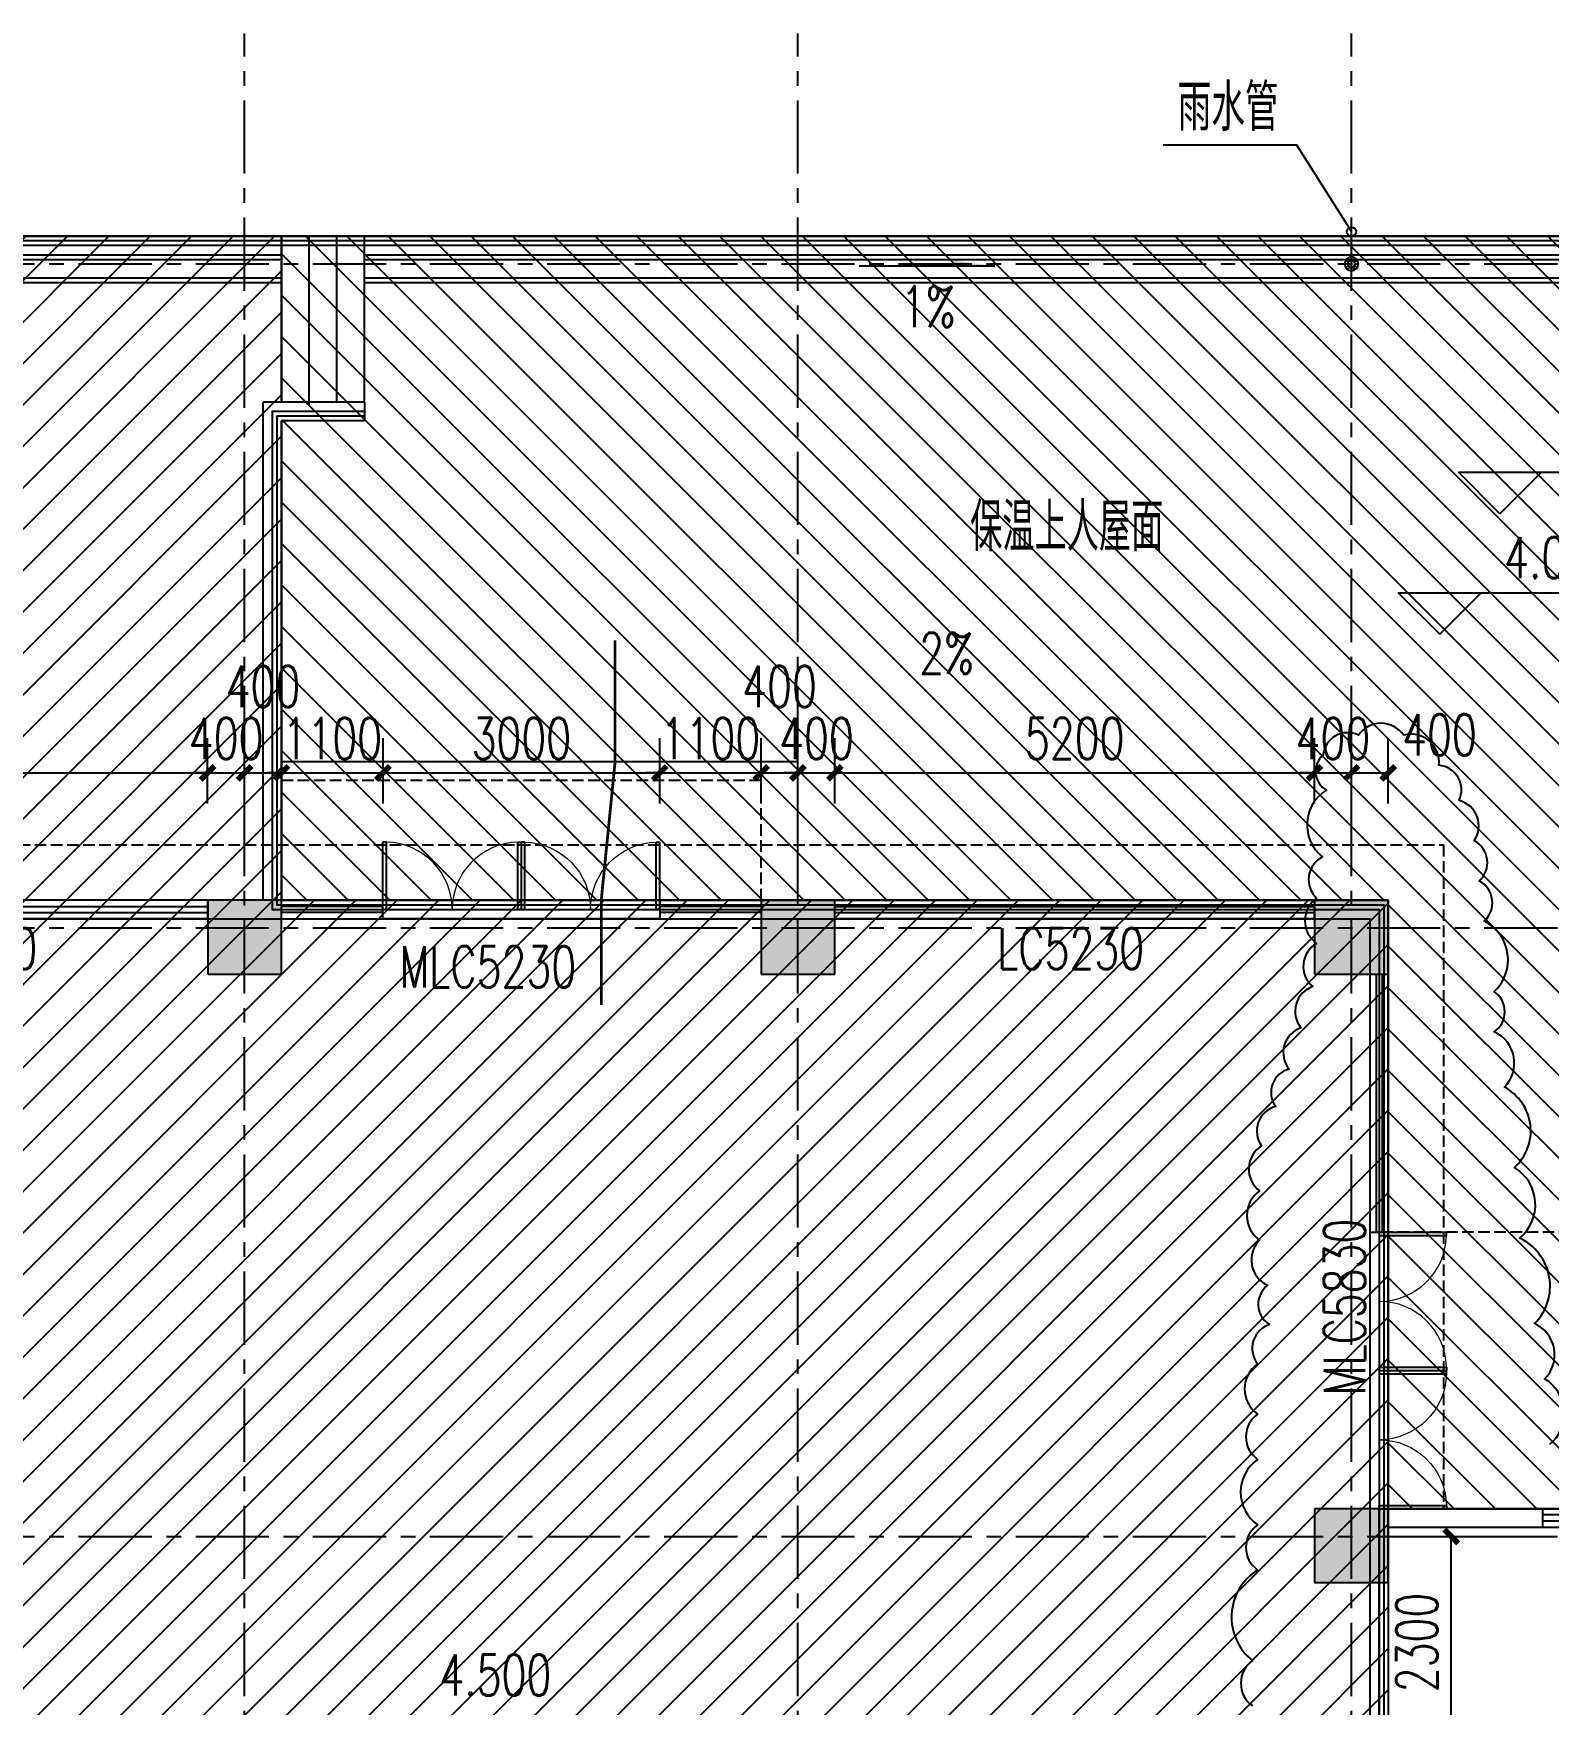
# Model space of a CAD drawing. Header units: millimetres. Extents: x -1048436 to -185795, y -983427 to 400387.
# Drawn here: x -743652 to -727225, y -345217 to -327094 of the extents above; entities that cross this region are included whole.
import ezdxf

# ---------------------------------------------------------------- set-up
doc = ezdxf.new("R2010")
doc.units = ezdxf.units.MM
doc.header["$LTSCALE"] = 500
doc.linetypes.add('DASH', pattern=[0.35, 0.25, -0.1])
doc.linetypes.add('一层轴网$0$CENTER', pattern=[50.8, 31.75, -6.35, 6.35, -6.35])
for name, color, linetype in [('COLUMN', 254, 'Continuous'), ('DIM_LEAD', 3, 'Continuous'), ('DIM_SYMB', 3, 'Continuous'), ('PUB_DIM', 3, 'Continuous'), ('PUB_HATCH', 8, 'Continuous'), ('PUB_TEXT', 7, 'Continuous'), ('WINDOW', 4, 'Continuous'), ('WINDOW_TEXT', 7, 'Continuous'), ('一层轴网$0$建-轴线', 1, '一层轴网$0$CENTER'), ('建-墙', 254, 'Continuous'), ('建-屋面-排水沟落水口', 175, 'Continuous'), ('建-幕墙', 140, 'Continuous'), ('建-排水沟', 181, 'Continuous'), ('建-文字', 4, 'Continuous'), ('建-楼梯-扶手栏杆', 3, 'Continuous'), ('建-符号', 13, 'Continuous'), ('建-符号-箭头', 13, 'Continuous'), ('建-符号-门编号', 13, 'Continuous'), ('建-门扇', 32, 'Continuous')]:
    doc.layers.add(name, color=color, linetype=linetype)
doc.layers.add('建-非打-01', color=6, linetype='Continuous', plot=False)
doc.styles.add('_TCH_DIM', font='SIMPLEX', dxfattribs={"bigfont": 'GBCBIG'})
doc.styles.add('_TCH_DIM_T3', font='SIMPLEX', dxfattribs={"width": 0.705882, "bigfont": 'GBCBIG'})
doc.styles.add('_TCH_WINDOW', font='SIMPLEX', dxfattribs={"height": 3.5, "bigfont": 'GBCBIG'})
doc.styles.add('XD2008', font='xd-hzs.shx', dxfattribs={"width": 0.7, "bigfont": 'xd-hztxt.shx'})
doc.dimstyles.new('_TCH_ARCH&&150', dxfattribs={"dimtxt": 446.25, "dimasz": 150, "dimexe": 375, "dimexo": 450, "dimgap": 150, "dimtad": 1, "dimdec": 0, "dimzin": 0, "dimdsep": 46, "dimtxsty": '_TCH_DIM_T3', "dimblk": 'ARCHTICK', "dimcen": 0.09, "dimclrt": 7, "dimazin": 2, "dimtfac": 1, "dimtdec": 0, "dimtix": 1, "dimtmove": 2, "dimatfit": 3, "dimldrblk": 'ARCHTICK', "dimfxl": 1, "dimtolj": 1, "dimtzin": 0, "dimarcsym": 0})

# ---------------------------------------------------------------- blocks, each defined once
blk = doc.blocks.new('一层轴网')
at = {"layer": '一层轴网$0$建-轴线', "ltscale": 0.05}
for p, q in [((-2500, 27000), (36300, 27000)), ((-2500, 19800), (77110, 19800)), ((-2500, 13200), (77110, 13200))]:
    blk.add_line(p, q, dxfattribs=at)
for points in [[(12000, -2500), (12000, 29500)], [(18000, -2500), (18000, 29500)], [(24000, -2500), (24000, 29500)]]:
    blk.add_lwpolyline(points, dxfattribs=at)
blk = doc.blocks.new('A$C70866F3F')
for p, q in [((75, 150), (0, 150)), ((20, 225), (85, 187)), ((20, 75), (85, 112)), ((75, 280), (112, 215)), ((112, 85), (75, 20)), ((150, 300), (150, 225)), ((150, 75), (150, 0)), ((225, 280), (187, 215)), ((187, 85), (225, 20)), ((215, 187), (280, 225)), ((215, 112), (280, 75)), ((300, 150), (225, 150))]:
    blk.add_line(p, q)
for radius in [150, 75]:
    blk.add_circle((150, 150), radius)
blk = doc.blocks.new('A$C4F09042B')
at = {"layer": 'DIM_LEAD'}
for p, q in [((91865, 63711), (90415, 63711)), ((92457, 62775), (91865, 63711))]:
    blk.add_line(p, q, dxfattribs=at)
at = {"layer": '建-屋面-排水沟落水口'}
blk.add_circle((92457, 62775), 50, dxfattribs=at)
at = {"layer": '建-屋面-排水沟落水口', "xscale": -0.5, "yscale": 0.5, "zscale": 0.5, "rotation": 359.9999999666495}
blk.add_blockref('A$C70866F3F', (92532, 62350), dxfattribs=at)
at = {"layer": 'PUB_TEXT', "style": '_TCH_DIM'}
blk.add_text('雨水管', height=506.4, dxfattribs=at).set_placement((90573, 63868))
blk = doc.blocks.new('_ArchTick')
at = {"color": 0, "linetype": 'ByBlock', "const_width": 0.4}
blk.add_lwpolyline([(-0.5, -0.5), (0.5, 0.5)], dxfattribs=at)
blk = doc.blocks.new('*D2993')
at = {"layer": 'Defpoints', "color": 0, "transparency": 16777216}
for p in [(-117142, 48625), (-116461, 48625), (-117142, 46325)]:
    blk.add_point(p, dxfattribs=at)
at = {"layer": 'PUB_DIM', "color": 0, "lineweight": -2, "transparency": 16777216}
for p, q in [((-116692, 48625), (-116086, 48625)), ((-116461, 46325), (-116461, 48625)), ((-116692, 46325), (-116086, 46325))]:
    blk.add_line(p, q, dxfattribs=at)
at = {"layer": 'PUB_DIM', "color": 0, "lineweight": -2, "transparency": 16777216, "xscale": 150, "yscale": 150, "zscale": 150}
for p, rotation in [((-116461, 48625), 90), ((-116461, 46325), 270)]:
    blk.add_blockref('_ArchTick', p, dxfattribs=dict(at, rotation=rotation))
at = {"layer": 'PUB_DIM', "color": 7, "transparency": 16777216, "insert": (-116834, 47475), "char_height": 446.2, "attachment_point": 5, "rotation": 90, "style": '_TCH_DIM_T3'}
blk.add_mtext('\\A1;2300', dxfattribs=at)
blk = doc.blocks.new('*D1608')
at = {"layer": 'Defpoints', "color": 0, "transparency": 16777216}
for p in [(-741763, -335113), (-746963, -335894), (-741763, -335894)]:
    blk.add_point(p, dxfattribs=at)
at = {"layer": 'PUB_DIM', "color": 0, "lineweight": -2, "transparency": 16777216}
for p, q in [((-746963, -335444), (-746963, -334738)), ((-741763, -335444), (-741763, -334738)), ((-746963, -335113), (-741763, -335113))]:
    blk.add_line(p, q, dxfattribs=at)
at = {"layer": 'PUB_DIM', "color": 0, "lineweight": -2, "transparency": 16777216, "xscale": 150, "yscale": 150, "zscale": 150, "rotation": 180}
blk.add_blockref('_ArchTick', (-746963, -335113), dxfattribs=at)
at = {"layer": 'PUB_DIM', "color": 0, "lineweight": -2, "transparency": 16777216, "xscale": 150, "yscale": 150, "zscale": 150}
blk.add_blockref('_ArchTick', (-741763, -335113), dxfattribs=at)
at = {"layer": 'PUB_DIM', "color": 7, "transparency": 16777216, "insert": (-744363, -334740), "char_height": 446.2, "attachment_point": 5, "style": '_TCH_DIM_T3'}
blk.add_mtext('\\A1;5200', dxfattribs=at)
blk = doc.blocks.new('*D1609')
at = {"layer": 'Defpoints', "color": 0, "transparency": 16777216}
for p in [(-741363, -335113), (-741763, -335894), (-741363, -335894)]:
    blk.add_point(p, dxfattribs=at)
at = {"layer": 'PUB_DIM', "color": 0, "lineweight": -2, "transparency": 16777216}
for p, q in [((-741763, -335444), (-741763, -334738)), ((-741363, -335444), (-741363, -334738)), ((-741763, -335113), (-741913, -335113)), ((-741763, -335113), (-741363, -335113)), ((-741363, -335113), (-741213, -335113))]:
    blk.add_line(p, q, dxfattribs=at)
at = {"layer": 'PUB_DIM', "color": 0, "lineweight": -2, "transparency": 16777216, "xscale": 150, "yscale": 150, "zscale": 150}
blk.add_blockref('_ArchTick', (-741763, -335113), dxfattribs=at)
at = {"layer": 'PUB_DIM', "color": 0, "lineweight": -2, "transparency": 16777216, "xscale": 150, "yscale": 150, "zscale": 150, "rotation": 180}
blk.add_blockref('_ArchTick', (-741363, -335113), dxfattribs=at)
at = {"layer": 'PUB_DIM', "color": 7, "transparency": 16777216, "insert": (-741563, -334740), "char_height": 446.2, "attachment_point": 5, "style": '_TCH_DIM_T3'}
blk.add_mtext('\\A1;400', dxfattribs=at)
blk = doc.blocks.new('*D1610')
at = {"layer": 'Defpoints', "color": 0, "transparency": 16777216}
for p in [(-740963, -335113), (-741363, -335894), (-740963, -335894)]:
    blk.add_point(p, dxfattribs=at)
at = {"layer": 'PUB_DIM', "color": 0, "lineweight": -2, "transparency": 16777216}
for p, q in [((-741363, -335444), (-741363, -334738)), ((-740963, -335444), (-740963, -334738)), ((-741363, -335113), (-740963, -335113))]:
    blk.add_line(p, q, dxfattribs=at)
at = {"layer": 'PUB_DIM', "color": 0, "lineweight": -2, "transparency": 16777216, "xscale": 150, "yscale": 150, "zscale": 150, "rotation": 180}
blk.add_blockref('_ArchTick', (-741363, -335113), dxfattribs=at)
at = {"layer": 'PUB_DIM', "color": 0, "lineweight": -2, "transparency": 16777216, "xscale": 150, "yscale": 150, "zscale": 150}
blk.add_blockref('_ArchTick', (-740963, -335113), dxfattribs=at)
at = {"layer": 'PUB_DIM', "color": 7, "transparency": 16777216, "insert": (-741163, -334176), "char_height": 446.2, "attachment_point": 5, "style": '_TCH_DIM_T3'}
blk.add_mtext('\\A1;400', dxfattribs=at)
blk = doc.blocks.new('*D1611')
at = {"layer": 'Defpoints', "color": 0, "transparency": 16777216}
for p in [(-739862, -335113), (-740963, -335894), (-739862, -335894)]:
    blk.add_point(p, dxfattribs=at)
at = {"layer": 'PUB_DIM', "color": 0, "lineweight": -2, "transparency": 16777216}
for p, q in [((-740963, -335444), (-740963, -334738)), ((-739862, -335444), (-739862, -334738)), ((-740963, -335113), (-741113, -335113)), ((-740963, -335113), (-739862, -335113)), ((-739862, -335113), (-739712, -335113))]:
    blk.add_line(p, q, dxfattribs=at)
at = {"layer": 'PUB_DIM', "color": 0, "lineweight": -2, "transparency": 16777216, "xscale": 150, "yscale": 150, "zscale": 150}
blk.add_blockref('_ArchTick', (-740963, -335113), dxfattribs=at)
at = {"layer": 'PUB_DIM', "color": 0, "lineweight": -2, "transparency": 16777216, "xscale": 150, "yscale": 150, "zscale": 150, "rotation": 180}
blk.add_blockref('_ArchTick', (-739862, -335113), dxfattribs=at)
at = {"layer": 'PUB_DIM', "color": 7, "transparency": 16777216, "insert": (-740412, -334740), "char_height": 446.2, "attachment_point": 5, "style": '_TCH_DIM_T3'}
blk.add_mtext('\\A1;1100', dxfattribs=at)
blk = doc.blocks.new('*D1612')
at = {"layer": 'Defpoints', "color": 0, "transparency": 16777216}
for p in [(-736862, -335113), (-739862, -335894), (-736862, -335894)]:
    blk.add_point(p, dxfattribs=at)
at = {"layer": 'PUB_DIM', "color": 0, "lineweight": -2, "transparency": 16777216}
for p, q in [((-739862, -335444), (-739862, -334738)), ((-736862, -335444), (-736862, -334738)), ((-739862, -335113), (-736862, -335113))]:
    blk.add_line(p, q, dxfattribs=at)
at = {"layer": 'PUB_DIM', "color": 0, "lineweight": -2, "transparency": 16777216, "xscale": 150, "yscale": 150, "zscale": 150, "rotation": 180}
blk.add_blockref('_ArchTick', (-739862, -335113), dxfattribs=at)
at = {"layer": 'PUB_DIM', "color": 0, "lineweight": -2, "transparency": 16777216, "xscale": 150, "yscale": 150, "zscale": 150}
blk.add_blockref('_ArchTick', (-736862, -335113), dxfattribs=at)
at = {"layer": 'PUB_DIM', "color": 7, "transparency": 16777216, "insert": (-738362, -334740), "char_height": 446.2, "attachment_point": 5, "style": '_TCH_DIM_T3'}
blk.add_mtext('\\A1;3000', dxfattribs=at)
blk = doc.blocks.new('*D1613')
at = {"layer": 'Defpoints', "color": 0, "transparency": 16777216}
for p in [(-735763, -335113), (-736862, -335894), (-735763, -335894)]:
    blk.add_point(p, dxfattribs=at)
at = {"layer": 'PUB_DIM', "color": 0, "lineweight": -2, "transparency": 16777216}
for p, q in [((-736862, -335444), (-736862, -334738)), ((-735763, -335444), (-735763, -334738)), ((-736862, -335113), (-737012, -335113)), ((-736862, -335113), (-735763, -335113)), ((-735763, -335113), (-735613, -335113))]:
    blk.add_line(p, q, dxfattribs=at)
at = {"layer": 'PUB_DIM', "color": 0, "lineweight": -2, "transparency": 16777216, "xscale": 150, "yscale": 150, "zscale": 150}
blk.add_blockref('_ArchTick', (-736862, -335113), dxfattribs=at)
at = {"layer": 'PUB_DIM', "color": 0, "lineweight": -2, "transparency": 16777216, "xscale": 150, "yscale": 150, "zscale": 150, "rotation": 180}
blk.add_blockref('_ArchTick', (-735763, -335113), dxfattribs=at)
at = {"layer": 'PUB_DIM', "color": 7, "transparency": 16777216, "insert": (-736312, -334740), "char_height": 446.2, "attachment_point": 5, "style": '_TCH_DIM_T3'}
blk.add_mtext('\\A1;1100', dxfattribs=at)
blk = doc.blocks.new('*D1614')
at = {"layer": 'Defpoints', "color": 0, "transparency": 16777216}
for p in [(-735363, -335113), (-735763, -335894), (-735363, -335894)]:
    blk.add_point(p, dxfattribs=at)
at = {"layer": 'PUB_DIM', "color": 0, "lineweight": -2, "transparency": 16777216}
for p, q in [((-735763, -335444), (-735763, -334738)), ((-735363, -335444), (-735363, -334738)), ((-735763, -335113), (-735363, -335113))]:
    blk.add_line(p, q, dxfattribs=at)
at = {"layer": 'PUB_DIM', "color": 0, "lineweight": -2, "transparency": 16777216, "xscale": 150, "yscale": 150, "zscale": 150, "rotation": 180}
blk.add_blockref('_ArchTick', (-735763, -335113), dxfattribs=at)
at = {"layer": 'PUB_DIM', "color": 0, "lineweight": -2, "transparency": 16777216, "xscale": 150, "yscale": 150, "zscale": 150}
blk.add_blockref('_ArchTick', (-735363, -335113), dxfattribs=at)
at = {"layer": 'PUB_DIM', "color": 7, "transparency": 16777216, "insert": (-735563, -334176), "char_height": 446.2, "attachment_point": 5, "style": '_TCH_DIM_T3'}
blk.add_mtext('\\A1;400', dxfattribs=at)
blk = doc.blocks.new('*D1615')
at = {"layer": 'Defpoints', "color": 0, "transparency": 16777216}
for p in [(-734963, -335113), (-735363, -335894), (-734963, -335894)]:
    blk.add_point(p, dxfattribs=at)
at = {"layer": 'PUB_DIM', "color": 0, "lineweight": -2, "transparency": 16777216}
for p, q in [((-735363, -335444), (-735363, -334738)), ((-734963, -335444), (-734963, -334738)), ((-735363, -335113), (-735513, -335113)), ((-735363, -335113), (-734963, -335113)), ((-734963, -335113), (-734813, -335113))]:
    blk.add_line(p, q, dxfattribs=at)
at = {"layer": 'PUB_DIM', "color": 0, "lineweight": -2, "transparency": 16777216, "xscale": 150, "yscale": 150, "zscale": 150}
blk.add_blockref('_ArchTick', (-735363, -335113), dxfattribs=at)
at = {"layer": 'PUB_DIM', "color": 0, "lineweight": -2, "transparency": 16777216, "xscale": 150, "yscale": 150, "zscale": 150, "rotation": 180}
blk.add_blockref('_ArchTick', (-734963, -335113), dxfattribs=at)
at = {"layer": 'PUB_DIM', "color": 7, "transparency": 16777216, "insert": (-735163, -334740), "char_height": 446.2, "attachment_point": 5, "style": '_TCH_DIM_T3'}
blk.add_mtext('\\A1;400', dxfattribs=at)
blk = doc.blocks.new('*D1616')
at = {"layer": 'Defpoints', "color": 0, "transparency": 16777216}
for p in [(-729763, -335113), (-734963, -335894), (-729763, -335894)]:
    blk.add_point(p, dxfattribs=at)
at = {"layer": 'PUB_DIM', "color": 0, "lineweight": -2, "transparency": 16777216}
for p, q in [((-734963, -335444), (-734963, -334738)), ((-729763, -335444), (-729763, -334738)), ((-734963, -335113), (-729763, -335113))]:
    blk.add_line(p, q, dxfattribs=at)
at = {"layer": 'PUB_DIM', "color": 0, "lineweight": -2, "transparency": 16777216, "xscale": 150, "yscale": 150, "zscale": 150, "rotation": 180}
blk.add_blockref('_ArchTick', (-734963, -335113), dxfattribs=at)
at = {"layer": 'PUB_DIM', "color": 0, "lineweight": -2, "transparency": 16777216, "xscale": 150, "yscale": 150, "zscale": 150}
blk.add_blockref('_ArchTick', (-729763, -335113), dxfattribs=at)
at = {"layer": 'PUB_DIM', "color": 7, "transparency": 16777216, "insert": (-732363, -334740), "char_height": 446.2, "attachment_point": 5, "style": '_TCH_DIM_T3'}
blk.add_mtext('\\A1;5200', dxfattribs=at)
blk = doc.blocks.new('*D1617')
at = {"layer": 'Defpoints', "color": 0, "transparency": 16777216}
for p in [(-729363, -335113), (-729763, -335894), (-729363, -335894)]:
    blk.add_point(p, dxfattribs=at)
at = {"layer": 'PUB_DIM', "color": 0, "lineweight": -2, "transparency": 16777216}
for p, q in [((-729763, -335444), (-729763, -334738)), ((-729363, -335444), (-729363, -334738)), ((-729763, -335113), (-729913, -335113)), ((-729763, -335113), (-729363, -335113)), ((-729363, -335113), (-729213, -335113))]:
    blk.add_line(p, q, dxfattribs=at)
at = {"layer": 'PUB_DIM', "color": 0, "lineweight": -2, "transparency": 16777216, "xscale": 150, "yscale": 150, "zscale": 150}
blk.add_blockref('_ArchTick', (-729763, -335113), dxfattribs=at)
at = {"layer": 'PUB_DIM', "color": 0, "lineweight": -2, "transparency": 16777216, "xscale": 150, "yscale": 150, "zscale": 150, "rotation": 180}
blk.add_blockref('_ArchTick', (-729363, -335113), dxfattribs=at)
at = {"layer": 'PUB_DIM', "color": 7, "transparency": 16777216, "insert": (-729563, -334740), "char_height": 446.2, "attachment_point": 5, "style": '_TCH_DIM_T3'}
blk.add_mtext('\\A1;400', dxfattribs=at)
blk = doc.blocks.new('*D1618')
at = {"layer": 'Defpoints', "color": 0, "transparency": 16777216}
for p in [(-728963, -335113), (-729363, -335894), (-728963, -335894)]:
    blk.add_point(p, dxfattribs=at)
at = {"layer": 'PUB_DIM', "color": 0, "lineweight": -2, "transparency": 16777216}
for p, q in [((-729363, -335444), (-729363, -334738)), ((-728963, -335444), (-728963, -334738)), ((-729363, -335113), (-728963, -335113))]:
    blk.add_line(p, q, dxfattribs=at)
at = {"layer": 'PUB_DIM', "color": 0, "lineweight": -2, "transparency": 16777216, "xscale": 150, "yscale": 150, "zscale": 150, "rotation": 180}
blk.add_blockref('_ArchTick', (-729363, -335113), dxfattribs=at)
at = {"layer": 'PUB_DIM', "color": 0, "lineweight": -2, "transparency": 16777216, "xscale": 150, "yscale": 150, "zscale": 150}
blk.add_blockref('_ArchTick', (-728963, -335113), dxfattribs=at)
at = {"layer": 'PUB_DIM', "color": 7, "transparency": 16777216, "insert": (-728408, -334701), "char_height": 446.2, "attachment_point": 5, "style": '_TCH_DIM_T3'}
blk.add_mtext('\\A1;400', dxfattribs=at)
blk = doc.blocks.new('$DorLib2D$00000002')
for p, q in [((-0.5, 0), (-0.5, 0.4875)), ((-0.475, 0.4875), (-0.5, 0.4875)), ((-0.475, 0), (-0.475, 0.4875)), ((0.475, 0), (0.475, 0.4875)), ((0.475, 0.4875), (0.5, 0.4875)), ((0.5, 0), (0.5, 0.4875)), ((-0.5, 0), (-0.475, 0)), ((0.5, 0), (0.475, 0))]:
    blk.add_line(p, q)
at = {"lineweight": 13}
for centre, start, end in [((-0.4875, 0), 0, 88.53072), ((0.4875, 0), 91.46928, 180)]:
    blk.add_arc(centre, 0.4875, start, end, dxfattribs=at)
blk = doc.blocks.new('$TCHSYS$WIN2D')
for p, q in [((-0.5, 0.5), (0.5, 0.5)), ((-0.5, 0.5), (-0.5, -0.5)), ((0.5, 0.5), (0.5, -0.5)), ((0.5, 0.1667), (-0.5, 0.1667)), ((0.5, -0.1667), (-0.5, -0.1667)), ((-0.5, -0.5), (0.5, -0.5))]:
    blk.add_line(p, q)
blk = doc.blocks.new('A$C20CF2A72')
at = {"layer": 'PUB_DIM'}
dim = blk.add_aligned_dim(p1=(-117141.8, 46324.5), p2=(-117141.8, 48624.5), distance=-680.7, dimstyle='_TCH_ARCH&&150', dxfattribs=at)
dim.commit()
dim.dimension.update_dxf_attribs({"geometry": '*D2993', "text_midpoint": (-116834.2, 47474.5)})

msp = doc.modelspace()

# ---------------------------------------------------------------- hatches: boundary and pattern name
h = msp.add_hatch()
h.set_pattern_fill('ANSI31', color=256, scale=200)
h.set_pattern_definition([(45, (0, 0), (-224.5064, 224.5064), [])])
h.paths.add_polyline_path([(-753662.7, -335894), (-753662.7, -329294), (-740962.7, -329294), (-740962.7, -336494), (-728962.7, -336494), (-728962.7, -356890.4), (-746962.7, -356890.4), (-746962.7, -357494), (-754262.7, -357494), (-754262.7, -335894)])
h = msp.add_hatch()
h.set_pattern_fill('ANSI31', color=256, scale=200, angle=90)
h.set_pattern_definition([(135, (0, 0), (-224.5064, -224.5064), [])])
h.paths.add_polyline_path([(-740962.7, -336494), (-740962.7, -329294), (-722912.7, -329294), (-722912.7, -343094), (-728962.7, -343094), (-728962.7, -336494)])
at = {"layer": 'PUB_HATCH'}
for points in [[(-741762.7, -336494), (-741762.7, -337294), (-740962.7, -337294), (-740962.7, -336494)], [(-735762.7, -336494), (-735762.7, -337294), (-734962.7, -337294), (-734962.7, -336494)], [(-729762.7, -336494), (-729762.7, -337294), (-728962.7, -337294), (-728962.7, -336494)], [(-729762.7, -343094), (-729762.7, -343894), (-728962.7, -343894), (-728962.7, -343094)]]:
    msp.add_hatch(color=256, dxfattribs=at).paths.add_polyline_path(points)
at = {"layer": '建-符号-箭头'}
msp.add_hatch(color=256, dxfattribs=at).paths.add_polyline_path([(-733228.7, -329616.1), (-733678.7, -329616.1), (-733678.7, -329556.1)])

# ---------------------------------------------------------------- linework, layer by layer
for p, q in [((-740662.7, -331130.9), (-740662.7, -329294)), ((-740362.7, -331094), (-740362.7, -329294)), ((-740062.7, -331094), (-740062.7, -329294)), ((-741162.7, -336494), (-741162.7, -331094)), ((-740962.7, -331094), (-741162.7, -331094)), ((-740062.7, -331094), (-740962.7, -331094)), ((-740062.7, -331094), (-740062.7, -331294)), ((-740062.7, -331294), (-740962.7, -331294)), ((-735362.7, -334994), (-740962.7, -334994)), ((-735362.7, -336494), (-735362.7, -334994)), ((-739868.2, -336494), (-736868.2, -336494))]:
    msp.add_line(p, q)
msp.add_lwpolyline([(-729062.7, -356894), (-729062.7, -343094), (-722912.7, -343094), (-722912.7, -329394), (-722912.7, -329294), (-753662.7, -329294), (-753662.7, -335894), (-754262.7, -335894), (-754262.7, -357494), (-746962.7, -357494), (-746962.7, -356894), (-729062.7, -356894), (-729062.7, -343094)], close=True)
for points in [[(-740962.7, -331294), (-740962.7, -336494), (-728962.7, -336494), (-728962.7, -356890.4), (-746962.7, -356890.4), (-746962.7, -357494), (-754262.7, -357494), (-754262.7, -335894), (-753662.7, -335894), (-753662.7, -329294)], [(-753662.7, -335894), (-753662.7, -335894), (-753662.7, -329294), (-740962.7, -329294), (-740962.7, -331094)], [(-740962.7, -331094), (-740962.7, -329294), (-722912.7, -329294), (-722912.7, -343094), (-728962.7, -343094), (-728962.7, -336494), (-740962.7, -336494), (-740962.7, -331294)]]:
    msp.add_lwpolyline(points)
at = {"const_width": 30}
msp.add_lwpolyline([(-737495.8, -337628.7), (-737495.8, -336494), (-737495.8, -336494), (-737345.8, -334994), (-737345.8, -333676.7)], dxfattribs=at)
at = {"layer": 'COLUMN'}
for p, q in [((-741762.7, -336494), (-741762.7, -337294)), ((-740962.7, -336494), (-741762.7, -336494)), ((-740962.7, -337294), (-740962.7, -336494)), ((-735762.7, -336494), (-735762.7, -337294)), ((-734962.7, -336494), (-735762.7, -336494)), ((-734962.7, -337294), (-734962.7, -336494)), ((-729762.7, -336494), (-729762.7, -337294)), ((-728962.7, -336494), (-729762.7, -336494)), ((-728962.7, -337294), (-728962.7, -336494)), ((-741762.7, -337294), (-740962.7, -337294)), ((-735762.7, -337294), (-734962.7, -337294)), ((-729762.7, -337294), (-728962.7, -337294)), ((-729762.7, -343094), (-729762.7, -343894)), ((-728962.7, -343094), (-729762.7, -343094)), ((-728962.7, -343894), (-728962.7, -343094)), ((-729762.7, -343894), (-728962.7, -343894))]:
    msp.add_line(p, q, dxfattribs=at)
at = {"layer": 'DIM_SYMB'}
msp.add_lwpolyline([(-734494, -335061.1, 0, 0, 0), (-734494, -333119.1, 120, 0, 0), (-734494, -332669.1, 0, 0, 0)], format="xyseb", dxfattribs=at)
at = {"layer": '建-墙'}
for p, q in [((-729162.7, -343194), (-729162.7, -343194)), ((-729112.7, -343194), (-729112.7, -343194)), ((-729062.7, -343194), (-729062.7, -343194)), ((-727287.7, -343094), (-728962.7, -343094)), ((-727287.7, -343294), (-727287.7, -343094)), ((-728962.7, -343294), (-727287.7, -343294)), ((-729162.7, -343894), (-729162.7, -348194)), ((-728962.7, -343894), (-728962.7, -348194))]:
    msp.add_line(p, q, dxfattribs=at)
at = {"layer": '建-墙', "linetype": 'Continuous', "ltscale": 50}
msp.add_lwpolyline([(-718611.6, -329294), (-753662.7, -329294), (-753662.7, -335894)], dxfattribs=at)
at = {"layer": '建-墙', "linetype": 'DASH'}
for points in [[(-735762.7, -336494), (-735762.7, -335194), (-740962.7, -335194), (-740962.7, -336494)], [(-746962.7, -335894), (-728362.7, -335894), (-728362.7, -343094)], [(-717362.7, -336494), (-717362.7, -340094), (-729062.7, -340094)]]:
    msp.add_lwpolyline(points, dxfattribs=at)
at = {"layer": '建-幕墙'}
for p, q in [((-739862.2, -336494), (-740962.7, -336494)), ((-739862.2, -336694), (-739862.2, -336494)), ((-735762.7, -336494), (-736862.2, -336494)), ((-736862.2, -336494), (-736862.2, -336694)), ((-739862.2, -336560.7), (-740962.7, -336560.7)), ((-739862.2, -336627.3), (-740962.7, -336627.3)), ((-740962.7, -336694), (-739862.2, -336694)), ((-735762.7, -336560.7), (-736862.2, -336560.7)), ((-735762.7, -336627.3), (-736862.2, -336627.3)), ((-736862.2, -336694), (-735762.7, -336694)), ((-729162.7, -337294), (-729162.7, -340094)), ((-729096, -337294), (-729096, -340094)), ((-729029.3, -337294), (-729029.3, -340094)), ((-728962.7, -340094), (-728962.7, -337294)), ((-729162.7, -340094), (-728962.7, -340094))]:
    msp.add_line(p, q, dxfattribs=at)
at = {"layer": '建-排水沟'}
for p, q in [((-753562.7, -329494), (-740952.5, -329494)), ((-753562.7, -329544), (-740962.7, -329544)), ((-740062.7, -329494), (-717062.7, -329494)), ((-740062.7, -329544), (-717062.7, -329544)), ((-753562.7, -329744), (-740962.7, -329744)), ((-753562.7, -329794), (-740962.7, -329794)), ((-740062.7, -329744), (-717062.7, -329744)), ((-740062.7, -329794), (-717062.7, -329794))]:
    msp.add_line(p, q, dxfattribs=at)
at = {"layer": '建-楼梯-扶手栏杆'}
for points in [[(-740062.7, -331244), (-741012.7, -331244), (-741012.7, -336544), (-729012.7, -336544), (-729012.7, -356840.4), (-747012.7, -356840.4), (-747012.7, -357444), (-754212.7, -357444), (-754212.7, -335944), (-753612.7, -335944), (-753612.7, -329294)], [(-740062.7, -331194), (-741062.7, -331194), (-741062.7, -336594), (-729062.7, -336594), (-729062.7, -356790.4), (-747062.7, -356790.4), (-747062.7, -357394), (-754162.7, -357394), (-754162.7, -335994), (-753562.7, -335994), (-753562.7, -329294)], [(-718611.6, -329344), (-753612.7, -329344), (-753612.7, -335894)], [(-718611.6, -329394), (-753562.7, -329394), (-753562.7, -335894)]]:
    msp.add_lwpolyline(points, dxfattribs=at)
at = {"layer": '建-符号'}
for p, q in [((-727752, -332302.5), (-728202, -331852.5)), ((-728202, -331852.5), (-725751, -331852.5)), ((-727752, -332302.5), (-727302, -331852.5)), ((-728404.5, -333609.4), (-728854.5, -333159.4)), ((-728854.5, -333159.4), (-726403.5, -333159.4)), ((-728404.5, -333609.4), (-727954.5, -333159.4))]:
    msp.add_line(p, q, dxfattribs=at)
at = {"layer": '建-符号-箭头'}
msp.add_lwpolyline([(-734700.4, -329616.1), (-733228.7, -329616.1)], dxfattribs=at)
at = {"layer": '建-门扇'}
for p, q in [((-738362.2, -336494), (-739862.2, -336494)), ((-736862.2, -336494), (-738362.2, -336494)), ((-738362.2, -336694), (-739862.2, -336694)), ((-736862.2, -336694), (-738362.2, -336694)), ((-729162.7, -340094), (-729162.7, -341594)), ((-728962.7, -340094), (-728962.7, -341594)), ((-729162.7, -341594), (-729162.7, -343094)), ((-728962.7, -341594), (-728962.7, -343094))]:
    msp.add_line(p, q, dxfattribs=at)
at = {"layer": '建-非打-01'}
msp.add_lwpolyline([(-727212.9, -342394.3, 0.5205671), (-727267.5, -341685.1, 0.5205671), (-727267.5, -341685.1, 0.5205671), (-727376.7, -341085.1, 0.5205671), (-727376.7, -341085.1, 0.5205671), (-727540.5, -340157.7, 0.5205671), (-727540.5, -340157.7, 0.5205671), (-727595.1, -339394, 0.5205671), (-727595.1, -339394, 0.5205671), (-727704.3, -338521.2, 0.5205671), (-727704.3, -338521.2, 0.5205671), (-727813.4, -337921.1, 0.5205671), (-727813.4, -337921.1, 0.5205671), (-727813.4, -337484.7, 0.5205671), (-727813.4, -337484.7, 0.5205671), (-727922.6, -336721, 0.5205671), (-727922.6, -336721, 0.5205671), (-727977.2, -336284.5, 0.5205671), (-727977.2, -336284.5, 0.5205671), (-728031.8, -335848.1, 0.5205671), (-728031.8, -335848.1, 0.5205671), (-728195.6, -335411.7, 0.5205671), (-728195.6, -335411.7, 0.5205671), (-728413.9, -335029.9, 0.5205671), (-728413.9, -335029.9, 0.5205671), (-728796.1, -334702.6, 0.5205671), (-728796.1, -334702.6, 0.5205671), (-729287.4, -334702.6, 0.5205671), (-729287.4, -334702.6, 0.5205671), (-729669.5, -334920.8, 0.5205671), (-729669.5, -334920.8, 0.5205671), (-729633.1, -335299.5, 0.5205671), (-729675.7, -336024, 0.5205671), (-729675.7, -336024, 0.5205671), (-729739.7, -336471.5, 0.5205671), (-729739.7, -336471.5, 0.5205671), (-729739.7, -336961.6, 0.5205671), (-729739.7, -336961.6, 0.5205671), (-729782.3, -337430.4, 0.5205671), (-729782.3, -337430.4, 0.5205671), (-729910.3, -337877.9, 0.5205671), (-729910.3, -337877.9, 0.5205671), (-730038.2, -338325.4, 0.5205671), (-730038.2, -338325.4, 0.5205671), (-730187.5, -338730.3, 0.5205671), (-730187.5, -338730.3, 0.5205671), (-730336.8, -339156.4, 0.5205671), (-730336.8, -339156.4, 0.5205671), (-730358.1, -339646.5, 0.5205671), (-730358.1, -339646.5, 0.5205671), (-730358.1, -340179.3, 0.5205671), (-730358.1, -340179.3, 0.5205671), (-730272.8, -340669.4, 0.5205671), (-730272.8, -340669.4, 0.5205671), (-730251.5, -341095.6, 0.5205671), (-730251.5, -341095.6, 0.5205671), (-730379.2, -341521.5, 0.5205671), (-730379.2, -341521.5, 0.5205671), (-730379.2, -342067, 0.5205671), (-730379.2, -342067, 0.5205671), (-730379.2, -342558, 0.5205671), (-730379.2, -342558, 0.5205671), (-730379.2, -343267.1, 0.5205671), (-730379.2, -343267.1, 0.5205671), (-730379.2, -343758.1, 0.5205671), (-730379.2, -343758.1, 0.5205671), (-730433.8, -344740, 0.5205671), (-730433.8, -344740, 0.5205671), (-730433.8, -345231, 0.5205671)], format="xyb", dxfattribs=at)
msp.add_lwpolyline([(-747162.7, -357294), (-754062.7, -357294), (-754062.7, -336094), (-747162.7, -336094), (-747162.7, -336696.8), (-729162.7, -336696.8), (-729162.7, -356694), (-747162.7, -356694)], close=True, dxfattribs=at)

# ---------------------------------------------------------------- block references
for name, p in [('一层轴网', (-753362.7, -356594)), ('A$C20CF2A72', (-611819.6, -392018.5)), ('A$C4F09042B', (-821819.6, -392018.5))]:
    msp.add_blockref(name, p)
at = {"layer": 'WINDOW'}
ref = msp.add_blockref('$TCHSYS$WIN2D', (-744362.7, -336594), dxfattribs=dict(at, xscale=5200, yscale=200, zscale=5200, rotation=180))
ref.add_attrib('A', 'LC5230', (-745202.7, -337242.1), dxfattribs={"layer": 'WINDOW_TEXT', "height": 446.25, "style": '_TCH_WINDOW', "width": 0.705882})
ref = msp.add_blockref('$TCHSYS$WIN2D', (-732362.7, -336594), dxfattribs=dict(at, xscale=5200, yscale=200, zscale=5200, rotation=180))
ref.add_attrib('A', 'LC5230', (-733202.7, -337242.1), dxfattribs={"layer": 'WINDOW_TEXT', "height": 446.25, "style": '_TCH_WINDOW', "width": 0.705882})
ref = msp.add_blockref('$TCHSYS$WIN2D', (-726087.7, -343194), dxfattribs=dict(at, xscale=-2400, yscale=200, zscale=-2400, rotation=180))
ref.add_attrib('A', 'LC2418', (-726897.7, -343098.6), dxfattribs={"layer": 'WINDOW_TEXT', "height": 446.25, "style": '_TCH_WINDOW', "width": 0.705882})
at = {"layer": '建-门扇', "xscale": -1500, "zscale": 200}
for p, yscale, rotation in [((-739112.2, -336594), -1500, 180), ((-729062.7, -342344), 1500, 270)]:
    msp.add_blockref('$DorLib2D$00000002', p, dxfattribs=dict(at, yscale=yscale, rotation=rotation))
at = {"layer": '建-门扇'}
ref = msp.add_blockref('$DorLib2D$00000002', (-737612.2, -336594), dxfattribs=dict(at, xscale=1500, yscale=-1500, zscale=200, rotation=180))
ref.add_attrib('A', 'MLC5230', (-739683.8, -337439.5), dxfattribs={"layer": '建-符号-门编号', "height": 446.25, "style": '_TCH_WINDOW', "width": 0.705882})
ref = msp.add_blockref('$DorLib2D$00000002', (-729062.7, -340844), dxfattribs=dict(at, xscale=1500, yscale=1500, zscale=200, rotation=270))
ref.add_attrib('A', 'MLC5830', (-729214.6, -341864), dxfattribs={"layer": '建-符号-门编号', "height": 446.25, "rotation": 90, "style": '_TCH_WINDOW', "width": 0.705882})

# ---------------------------------------------------------------- texts
at = {"layer": 'PUB_TEXT', "style": '_TCH_DIM', "width": 0.705882}
msp.add_text('2%', height=446.25, dxfattribs=at).set_placement((-734048.8, -334039.8))
at = {"layer": '建-文字'}
for s, height, style, width, p in [('1%', 446.25, '_TCH_DIM', 0.705882, (-734248.6, -330280.5)), ('保温上人屋面', 525, 'XD2008', 0.7, (-733496.5, -332709.1)), ('4.000', 446.25, '_TCH_DIM', 0.705882, (-727708.5, -333001.9)), ('4.500', 446.25, '_TCH_DIM', 0.705882, (-739251.6, -345120))]:
    msp.add_text(s, height=height, dxfattribs=dict(at, style=style, width=width)).set_placement(p)

# ---------------------------------------------------------------- dimensions: what is measured, and where the dimension line sits
at = {"layer": 'PUB_DIM'}
for base, p1, p2, picture, middle in [((-740962.7, -335113.1), (-741362.7, -335894), (-740962.7, -335894), '*D1610', (-741162.7, -334175.6)), ((-735362.7, -335113.1), (-735762.7, -335894), (-735362.7, -335894), '*D1614', (-735562.7, -334175.6)), ((-728962.7, -335113.1), (-729362.7, -335894), (-728962.7, -335894), '*D1618', (-728407.7, -334700.6))]:
    dim = msp.add_linear_dim(base=base, p1=p1, p2=p2, angle=0, dimstyle='_TCH_ARCH&&150', dxfattribs=at)
    dim.commit()
    dim.dimension.update_dxf_attribs({"geometry": picture, "text_midpoint": middle, "dimtype": 129})
for p1, p2, distance, picture, middle in [((-746962.7, -335894), (-741762.7, -335894), 780.9, '*D1608', (-744362.7, -334740)), ((-741762.7, -335894), (-741362.7, -335894), 780.9, '*D1609', (-741562.7, -334740)), ((-740962.6807, -335894.0047), (-739862.2347, -335894.0047), 780.8724, '*D1611', (-740412.4577, -334740.0072)), ((-739862.2, -335894), (-736862.2, -335894), 780.9, '*D1612', (-738362.2, -334740)), ((-736862.2341, -335894.0047), (-735762.6807, -335894.0047), 780.8724, '*D1613', (-736312.4574, -334740.0072)), ((-735362.7, -335894), (-734962.7, -335894), 780.9, '*D1615', (-735162.7, -334740)), ((-734962.7, -335894), (-729762.7, -335894), 780.9, '*D1616', (-732362.7, -334740)), ((-729762.7, -335894), (-729362.7, -335894), 780.9, '*D1617', (-729562.7, -334740))]:
    dim = msp.add_aligned_dim(p1=p1, p2=p2, distance=distance, dimstyle='_TCH_ARCH&&150', dxfattribs=at)
    dim.commit()
    dim.dimension.update_dxf_attribs({"geometry": picture, "text_midpoint": middle})

doc.saveas('drawing.dxf')
